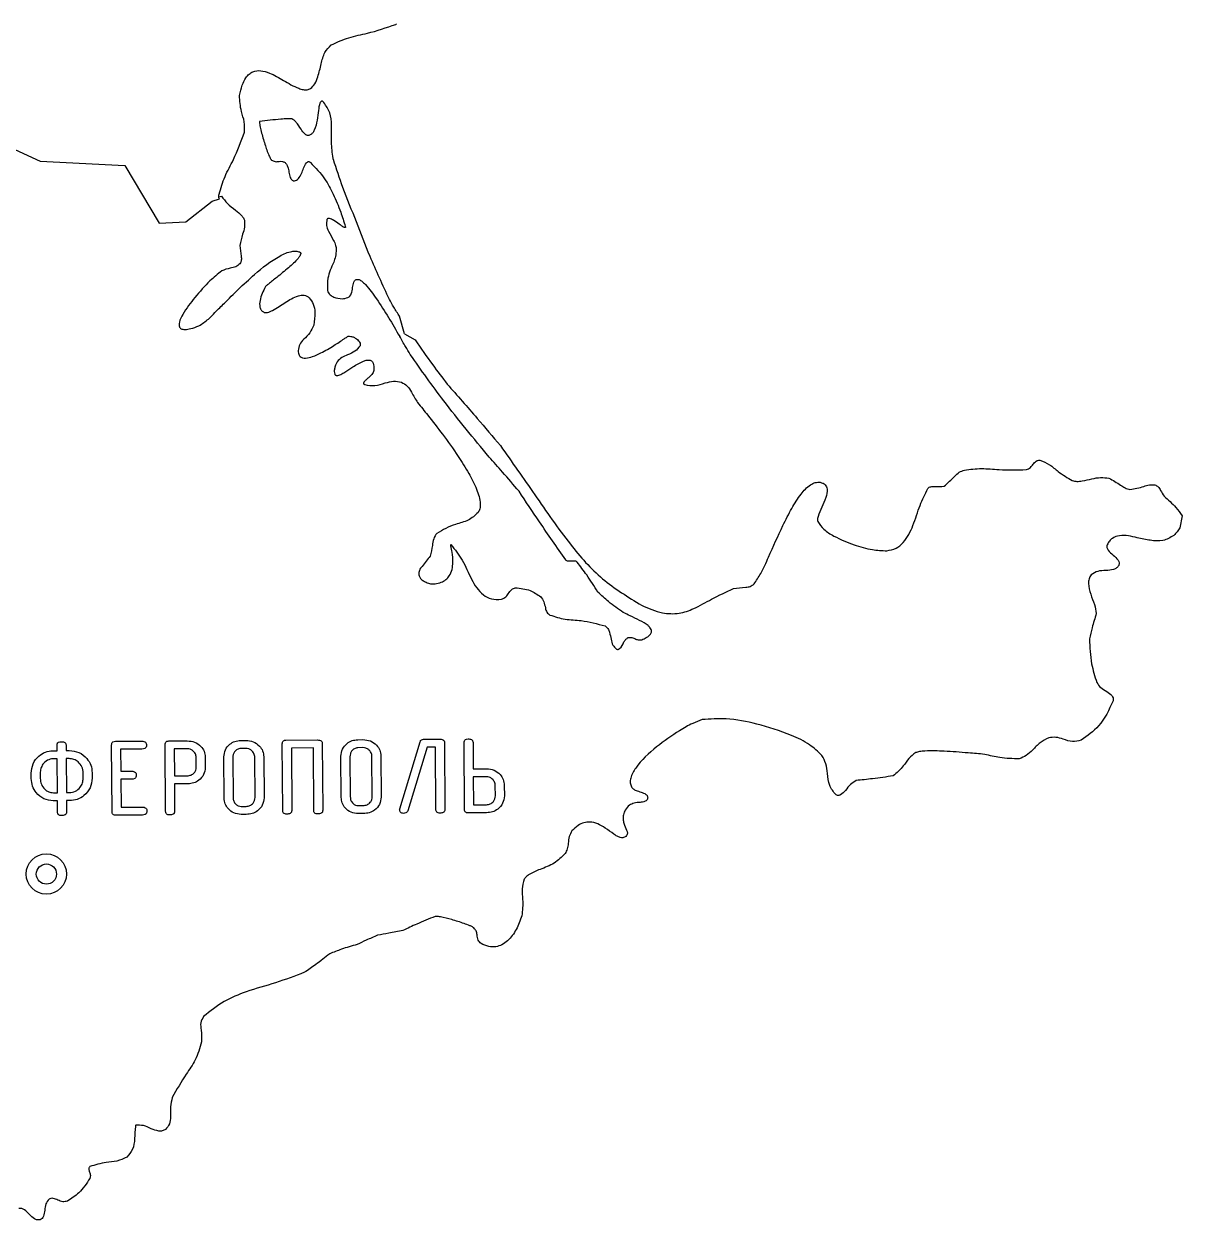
# Model space of a CAD drawing. Header units: millimetres. Extents: x 13 to 580, y 5 to 382.
# Drawn here: x 398.9 to 485, y 6.9 to 95.8 of the extents above; entities that cross this region are included whole.
import ezdxf

# ---------------------------------------------------------------- set-up
doc = ezdxf.new("R2010")
doc.units = ezdxf.units.MM

msp = doc.modelspace()

# ---------------------------------------------------------------- linework, layer by layer
at = {"color": 7, "linetype": 'Continuous', "lineweight": 25}
for p, q in [((426.534, 95.774), (426.598, 95.805)), ((421.732, 94.246), (421.764, 94.246)), ((394.871, 88), (400.095, 85.602)), ((400.095, 85.602), (406.391, 85.28)), ((406.391, 85.28), (408.956, 81)), ((412.88, 82.625), (413.433, 82.787)), ((413.384, 82.938), (413.588, 82.993)), ((410.937, 81.099), (412.88, 82.625)), ((408.956, 81), (410.937, 81.099)), ((427.187, 72.768), (426.821, 74.063)), ((427.187, 72.768), (427.969, 72.317)), ((485.003, 59.236), (484.846, 58.328)), ((401.353, 41.756), (401.35, 42.184)), ((402.019, 42.188), (402.021, 41.761)), ((405.441, 37.219), (405.408, 42.187)), ((405.703, 42.455), (407.657, 42.468)), ((407.661, 41.873), (406.079, 41.863)), ((406.079, 41.863), (406.09, 40.228)), ((409.425, 37.246), (409.392, 42.214)), ((409.66, 42.481), (411.033, 42.491)), ((411.027, 41.896), (410.063, 41.89)), ((410.063, 41.89), (410.076, 39.883)), ((414.996, 42.518), (415.388, 42.52)), ((415.382, 41.926), (415.011, 41.923)), ((418.136, 37.305), (418.102, 42.273)), ((418.371, 42.54), (420.728, 42.556)), ((420.408, 41.96), (418.773, 41.948)), ((418.773, 41.948), (418.805, 37.306)), ((420.44, 37.317), (420.408, 41.96)), ((421.075, 42.293), (421.109, 37.325)), ((423.706, 42.576), (424.099, 42.579)), ((424.092, 41.984), (423.722, 41.982)), ((426.839, 37.445), (428.347, 42.421)), ((428.875, 42.017), (427.423, 37.288)), ((428.603, 42.609), (429.784, 42.617)), ((429.491, 42.021), (428.875, 42.017)), ((429.522, 37.378), (429.491, 42.021)), ((430.157, 42.354), (430.191, 37.386)), ((431.648, 37.396), (431.614, 42.364)), ((432.283, 42.374), (432.296, 40.405)), ((401.041, 41.754), (401.353, 41.756)), ((401.357, 41.162), (401.06, 41.16)), ((401.374, 38.635), (401.357, 41.162)), ((402.021, 41.761), (402.255, 41.762)), ((402.245, 41.168), (402.025, 41.166)), ((402.025, 41.166), (402.043, 38.639)), ((411.707, 40.534), (411.702, 41.257)), ((412.371, 41.284), (412.376, 40.516)), ((413.774, 38.23), (413.753, 41.289)), ((414.422, 41.25), (414.443, 38.277)), ((416.078, 38.288), (416.058, 41.261)), ((416.726, 41.309), (416.747, 38.25)), ((422.485, 38.289), (422.464, 41.347)), ((423.133, 41.309), (423.153, 38.336)), ((424.788, 38.347), (424.768, 41.32)), ((425.437, 41.368), (425.457, 38.309)), ((399.434, 39.687), (399.431, 40.084)), ((400.1, 40.081), (400.103, 39.698)), ((403.299, 39.72), (403.296, 40.103)), ((403.965, 40.114), (403.968, 39.717)), ((406.09, 40.228), (406.903, 40.233)), ((432.296, 40.405), (433.297, 40.411)), ((406.907, 39.638), (406.094, 39.633)), ((406.094, 39.633), (406.108, 37.552)), ((410.076, 39.883), (411.04, 39.889)), ((411.081, 39.295), (410.08, 39.288)), ((410.08, 39.288), (410.094, 37.25)), ((433.264, 39.817), (432.3, 39.81)), ((432.3, 39.81), (432.314, 37.729)), ((433.945, 38.41), (433.94, 39.155)), ((434.609, 39.178), (434.614, 38.396)), ((401.078, 38.633), (401.374, 38.635)), ((402.043, 38.639), (402.262, 38.641)), ((401.378, 38.04), (401.066, 38.038)), ((401.383, 37.186), (401.378, 38.04)), ((402.28, 38.046), (402.047, 38.045)), ((402.047, 38.045), (402.052, 37.19)), ((406.108, 37.552), (407.69, 37.563)), ((415.041, 37.612), (415.411, 37.615)), ((423.751, 37.671), (424.122, 37.674)), ((432.314, 37.729), (433.278, 37.736)), ((407.694, 36.968), (405.741, 36.955)), ((415.425, 37.02), (415.033, 37.018)), ((424.136, 37.079), (423.744, 37.077)), ((433.293, 37.141), (431.92, 37.132))]:
    msp.add_line(p, q, dxfattribs=at)
for radius in [1.5, 0.75]:
    msp.add_circle((400.558, 32.585), radius, dxfattribs=at)
for points, knots in [([(421.764, 94.246), (422.185, 94.444), (423.035, 94.843), (424.695, 95.128), (425.837, 95.529), (426.534, 95.774)], [0, 0, 0, 0, 0.276678, 0.559122, 1, 1, 1, 1]), ([(420.209, 91), (420.324, 91.111), (420.576, 91.353), (420.794, 92.015), (420.986, 92.79), (421.188, 93.665), (421.561, 94.063), (421.732, 94.246)], [0, 0, 0, 0, 0.129517, 0.283198, 0.558427, 0.797381, 1, 1, 1, 1]), ([(414.921, 90.478), (414.978, 90.739), (415.079, 91.197), (415.33, 91.743), (415.611, 92.081), (415.979, 92.319), (416.531, 92.368), (417.314, 92.113), (418.22, 91.601), (419.024, 91.105), (419.633, 90.913), (419.948, 90.881), (420.125, 90.962), (420.209, 91)], [0, 0, 0, 0, 0.118755, 0.208434, 0.264151, 0.312296, 0.400025, 0.498943, 0.674888, 0.863673, 0.91489, 0.959189, 1, 1, 1, 1]), ([(415.28, 87.751), (415.293, 88.01), (415.322, 88.538), (414.983, 89.412), (414.944, 90.078), (414.921, 90.478)], [0, 0, 0, 0, 0.278653, 0.567455, 1, 1, 1, 1]), ([(421.198, 89.958), (421.181, 89.976), (421.151, 90.007), (421.103, 90.041), (421.058, 90.059), (421.015, 90.058), (420.975, 90.037), (420.932, 89.986), (420.837, 89.771), (420.783, 89.311), (420.693, 88.636), (420.569, 88.059), (420.366, 87.684), (420.236, 87.591), (420.176, 87.548)], [0, 0, 0, 0, 0.024889, 0.044465, 0.059901, 0.072977, 0.087596, 0.104708, 0.139279, 0.325844, 0.573405, 0.838771, 0.924582, 1, 1, 1, 1]), ([(421.874, 85.808), (421.825, 86.212), (421.724, 87.031), (421.789, 88.154), (421.701, 89.198), (421.363, 89.708), (421.198, 89.958)], [0, 0, 0, 0, 0.284614, 0.576998, 0.79297, 1, 1, 1, 1]), ([(416.407, 88.561), (416.405, 88.543), (416.4, 88.498), (416.412, 88.393), (416.45, 88.16), (416.574, 87.634), (416.789, 86.886), (417.018, 86.202), (417.192, 85.83), (417.26, 85.72), (417.29, 85.691), (417.302, 85.68)], [0, 0, 0, 0, 0.0176827, 0.0447007, 0.1040963, 0.2506659, 0.5772056, 0.8731061, 0.9597991, 0.9831832, 1, 1, 1, 1]), ([(418.804, 88.74), (418.799, 88.742), (418.784, 88.747), (418.746, 88.751), (418.655, 88.755), (418.398, 88.747), (417.635, 88.691), (416.934, 88.617), (416.407, 88.561)], [0, 0, 0, 0, 0.007764, 0.019602, 0.046735, 0.121532, 0.339719, 1, 1, 1, 1]), ([(420.176, 87.548), (420.143, 87.535), (420.081, 87.51), (419.981, 87.51), (419.888, 87.54), (419.695, 87.665), (419.463, 88.012), (419.23, 88.387), (418.991, 88.648), (418.865, 88.711), (418.804, 88.74)], [0, 0, 0, 0, 0.054458, 0.103253, 0.151681, 0.203433, 0.458345, 0.782031, 0.896652, 1, 1, 1, 1]), ([(413.4, 83.144), (413.529, 83.589), (413.791, 84.485), (414.628, 85.931), (415.033, 87.062), (415.28, 87.751)], [0, 0, 0, 0, 0.277938, 0.560225, 1, 1, 1, 1]), ([(417.302, 85.68), (417.388, 85.633), (417.566, 85.536), (417.847, 85.579), (418.105, 85.598), (418.241, 85.526), (418.306, 85.491)], [0, 0, 0, 0, 0.271917, 0.566836, 0.792681, 1, 1, 1, 1]), ([(418.306, 85.491), (418.355, 85.436), (418.459, 85.32), (418.548, 85.036), (418.616, 84.693), (418.678, 84.39), (418.783, 84.23), (418.842, 84.175), (418.915, 84.139), (418.969, 84.136), (418.998, 84.134)], [0, 0, 0, 0, 0.136455, 0.288395, 0.543824, 0.799119, 0.851143, 0.899516, 0.947487, 1, 1, 1, 1]), ([(418.998, 84.134), (419.054, 84.144), (419.171, 84.165), (419.366, 84.359), (419.604, 84.798), (419.722, 85.272), (419.954, 85.534), (420.022, 85.569), (420.084, 85.568), (420.139, 85.545), (420.172, 85.518), (420.189, 85.504)], [0, 0, 0, 0, 0.083167, 0.174156, 0.395355, 0.828603, 0.874942, 0.91315, 0.937777, 0.965628, 1, 1, 1, 1]), ([(420.189, 85.504), (420.567, 85.113), (421.249, 84.408), (421.694, 83.536), (421.892, 83.147)], [0, 0, 0, 0, 0.5542035, 1, 1, 1, 1]), ([(421.907, 85.711), (421.9, 85.719), (421.886, 85.735), (421.875, 85.769), (421.875, 85.793), (421.874, 85.808)], [0, 0, 0, 0, 0.320163, 0.593205, 1, 1, 1, 1]), ([(423.626, 81.083), (423.27, 81.933), (422.633, 83.452), (422.129, 85.02), (421.907, 85.711)], [0, 0, 0, 0, 0.559539, 1, 1, 1, 1]), ([(413.433, 82.787), (413.418, 82.816), (413.387, 82.875), (413.372, 82.999), (413.389, 83.088), (413.4, 83.144)], [0, 0, 0, 0, 0.264076, 0.537343, 1, 1, 1, 1]), ([(413.588, 82.993), (413.721, 82.803), (414.005, 82.399), (414.583, 81.992), (414.995, 81.649), (415.215, 81.391), (415.265, 81.274), (415.288, 81.219)], [0, 0, 0, 0, 0.278369, 0.593773, 0.846084, 0.92837, 1, 1, 1, 1]), ([(421.892, 83.147), (422.085, 82.708), (422.428, 81.926), (422.677, 81.11), (422.785, 80.752)], [0, 0, 0, 0, 0.562515, 1, 1, 1, 1]), ([(415.288, 81.219), (415.3, 81.043), (415.325, 80.683), (415.111, 80.067), (415.007, 79.611), (414.944, 79.334)], [0, 0, 0, 0, 0.271274, 0.556038, 1, 1, 1, 1]), ([(421.419, 81.261), (421.394, 81.114), (421.343, 80.813), (421.583, 80.287), (421.787, 79.931), (421.916, 79.708)], [0, 0, 0, 0, 0.260325, 0.53534, 1, 1, 1, 1]), ([(421.906, 81.199), (421.808, 81.258), (421.692, 81.326), (421.544, 81.35), (421.495, 81.343), (421.46, 81.323), (421.435, 81.296), (421.425, 81.273), (421.419, 81.261)], [0, 0, 0, 0, 0.6040328, 0.7125797, 0.8056864, 0.8647869, 0.9275887, 1, 1, 1, 1]), ([(422.785, 80.752), (422.791, 80.736), (422.797, 80.715), (422.797, 80.689), (422.794, 80.677), (422.787, 80.668), (422.777, 80.662), (422.764, 80.661), (422.725, 80.666), (422.655, 80.7), (422.519, 80.782), (422.269, 80.959), (422.051, 81.103), (421.906, 81.199)], [0, 0, 0, 0, 0.045757, 0.058167, 0.068213, 0.077936, 0.087625, 0.098879, 0.112587, 0.189457, 0.303678, 0.536453, 1, 1, 1, 1]), ([(426.066, 75.323), (425.57, 76.381), (424.683, 78.27), (423.949, 80.223), (423.626, 81.083)], [0, 0, 0, 0, 0.5598922, 1, 1, 1, 1]), ([(414.944, 79.334), (414.979, 79.069), (415.026, 78.706), (415.079, 78.235), (414.995, 78.058), (414.954, 77.972)], [0, 0, 0, 0, 0.582835, 0.798237, 1, 1, 1, 1]), ([(421.916, 79.708), (421.974, 79.583), (422.075, 79.366), (422.105, 79.129), (422.117, 79.028)], [0, 0, 0, 0, 0.573564, 1, 1, 1, 1]), ([(413.093, 74.357), (413.327, 74.585), (413.905, 75.149), (414.866, 76.112), (416.195, 77.332), (417.486, 78.37), (418.591, 78.876), (419.116, 78.929), (419.302, 78.874), (419.391, 78.847)], [0, 0, 0, 0, 0.123036, 0.305171, 0.513366, 0.804592, 0.927096, 0.965474, 1, 1, 1, 1]), ([(419.391, 78.847), (419.402, 78.842), (419.424, 78.831), (419.45, 78.807), (419.47, 78.773), (419.477, 78.726), (419.459, 78.638), (419.39, 78.513), (419.114, 78.157), (418.53, 77.636), (417.776, 77.024), (417.218, 76.581), (416.932, 76.358), (416.864, 76.287), (416.845, 76.266)], [0, 0, 0, 0, 0.010186, 0.01912, 0.027523, 0.040701, 0.056257, 0.097363, 0.152449, 0.413353, 0.713041, 0.922355, 0.977921, 1, 1, 1, 1]), ([(422.117, 79.028), (422.099, 78.854), (422.066, 78.534), (421.97, 78.226), (421.927, 78.085)], [0, 0, 0, 0, 0.540948, 1, 1, 1, 1]), ([(413.592, 77.445), (413.296, 77.199), (412.577, 76.6), (411.612, 75.504), (410.832, 74.488), (410.469, 73.769), (410.414, 73.45), (410.431, 73.302), (410.494, 73.195), (410.587, 73.128), (410.713, 73.09), (410.955, 73.076), (411.363, 73.152), (411.7, 73.273), (411.9, 73.345)], [0, 0, 0, 0, 0.167035, 0.40628, 0.63259, 0.7243, 0.750863, 0.772656, 0.787523, 0.80306, 0.821409, 0.844259, 0.907745, 1, 1, 1, 1]), ([(414.954, 77.972), (414.854, 77.885), (414.645, 77.704), (414.141, 77.645), (413.801, 77.521), (413.592, 77.445)], [0, 0, 0, 0, 0.263267, 0.547637, 1, 1, 1, 1]), ([(421.927, 78.085), (421.747, 77.698), (421.435, 77.024), (421.449, 76.286), (421.455, 75.973)], [0, 0, 0, 0, 0.575182, 1, 1, 1, 1]), ([(422.982, 75.452), (423.036, 75.485), (423.149, 75.554), (423.269, 75.823), (423.326, 76.18), (423.372, 76.511), (423.464, 76.69), (423.517, 76.754), (423.588, 76.799), (423.642, 76.807), (423.67, 76.811)], [0, 0, 0, 0, 0.115769, 0.240153, 0.52634, 0.794196, 0.848988, 0.899112, 0.947648, 1, 1, 1, 1]), ([(423.67, 76.811), (423.701, 76.81), (423.77, 76.809), (423.874, 76.762), (424.058, 76.645), (424.511, 76.202), (425.175, 75.28), (426, 73.979), (426.556, 73.036), (426.831, 72.569)], [0, 0, 0, 0, 0.017264, 0.03794, 0.062868, 0.139065, 0.388641, 0.697065, 1, 1, 1, 1]), ([(416.845, 76.266), (416.679, 75.934), (416.437, 75.45), (416.394, 74.824), (416.514, 74.518), (416.635, 74.428), (416.696, 74.382)], [0, 0, 0, 0, 0.538388, 0.783378, 0.890869, 1, 1, 1, 1]), ([(416.696, 74.382), (416.74, 74.364), (416.836, 74.326), (417.082, 74.359), (417.595, 74.594), (418.311, 75.088), (419.069, 75.556), (419.655, 75.655), (419.935, 75.578), (420.041, 75.49), (420.096, 75.445)], [0, 0, 0, 0, 0.037831, 0.080962, 0.191653, 0.484557, 0.775005, 0.891025, 0.944261, 1, 1, 1, 1]), ([(421.455, 75.973), (421.478, 75.913), (421.523, 75.793), (421.683, 75.609), (421.843, 75.536), (421.944, 75.49)], [0, 0, 0, 0, 0.268686, 0.535636, 1, 1, 1, 1]), ([(420.096, 75.445), (420.211, 75.289), (420.448, 74.969), (420.564, 74.24), (420.483, 73.722), (420.434, 73.402)], [0, 0, 0, 0, 0.267308, 0.549411, 1, 1, 1, 1]), ([(421.944, 75.49), (422.142, 75.428), (422.488, 75.321), (422.835, 75.413), (422.982, 75.452)], [0, 0, 0, 0, 0.574596, 1, 1, 1, 1]), ([(426.821, 74.063), (426.672, 74.287), (426.401, 74.696), (426.17, 75.129), (426.066, 75.323)], [0, 0, 0, 0, 0.549541, 1, 1, 1, 1]), ([(411.9, 73.345), (412.143, 73.507), (412.579, 73.799), (412.935, 74.185), (413.093, 74.357)], [0, 0, 0, 0, 0.554785, 1, 1, 1, 1]), ([(420.434, 73.402), (420.349, 73.207), (420.174, 72.807), (419.733, 72.403), (419.366, 71.988), (419.307, 71.669), (419.279, 71.513)], [0, 0, 0, 0, 0.280948, 0.574321, 0.793197, 1, 1, 1, 1]), ([(419.279, 71.513), (419.282, 71.45), (419.287, 71.334), (419.339, 71.18), (419.438, 71.047), (419.611, 70.959), (419.936, 70.94), (420.404, 71.069), (421.111, 71.388), (421.887, 71.85), (422.525, 72.265), (422.871, 72.505), (422.973, 72.56), (423.002, 72.575)], [0, 0, 0, 0, 0.04225, 0.076874, 0.106949, 0.150793, 0.201023, 0.321312, 0.469591, 0.719114, 0.922871, 0.977902, 1, 1, 1, 1]), ([(423.002, 72.575), (423.069, 72.578), (423.212, 72.583), (423.425, 72.505), (423.656, 72.373), (423.83, 72.203), (423.91, 72.007), (423.891, 71.914), (423.883, 71.868)], [0, 0, 0, 0, 0.155672, 0.334684, 0.522075, 0.780927, 0.892942, 1, 1, 1, 1]), ([(427.619, 71.212), (427.498, 71.41), (427.227, 71.857), (426.973, 72.315), (426.831, 72.569)], [0, 0, 0, 0, 0.443015, 1, 1, 1, 1]), ([(427.969, 72.317), (428.402, 71.69), (429.173, 70.574), (429.998, 69.496), (430.36, 69.024)], [0, 0, 0, 0, 0.561286, 1, 1, 1, 1]), ([(423.883, 71.868), (423.765, 71.721), (423.518, 71.413), (422.99, 71.22), (422.511, 71.016), (422.284, 70.795), (422.174, 70.688)], [0, 0, 0, 0, 0.263406, 0.552746, 0.782692, 1, 1, 1, 1]), ([(433.479, 63.594), (432.332, 64.976), (430.285, 67.444), (428.433, 70.061), (427.619, 71.212)], [0, 0, 0, 0, 0.560083, 1, 1, 1, 1]), ([(422.174, 70.688), (422.137, 70.62), (422.058, 70.473), (421.991, 70.226), (421.957, 69.982), (421.974, 69.801), (422.027, 69.707), (422.068, 69.67), (422.122, 69.648), (422.16, 69.65), (422.181, 69.65)], [0, 0, 0, 0, 0.193219, 0.41863, 0.63643, 0.812046, 0.859511, 0.903634, 0.948625, 1, 1, 1, 1]), ([(422.181, 69.65), (422.221, 69.658), (422.316, 69.677), (422.502, 69.77), (422.851, 69.975), (423.392, 70.335), (423.938, 70.668), (424.387, 70.811), (424.597, 70.816), (424.732, 70.755), (424.811, 70.676), (424.882, 70.538), (424.92, 70.315), (424.909, 70.132), (424.902, 70.026)], [0, 0, 0, 0, 0.0339762, 0.0794901, 0.1707262, 0.3693675, 0.6177565, 0.6953428, 0.7577883, 0.7860604, 0.8152231, 0.8485478, 0.9125566, 1, 1, 1, 1]), ([(424.902, 70.026), (424.889, 69.974), (424.861, 69.862), (424.718, 69.686), (424.526, 69.507), (424.321, 69.33), (424.19, 69.205), (424.147, 69.121), (424.138, 69.087), (424.141, 69.055), (424.158, 69.026), (424.188, 69), (424.213, 68.989), (424.228, 68.982)], [0, 0, 0, 0, 0.114573, 0.248809, 0.485419, 0.687985, 0.842153, 0.870378, 0.89464, 0.916588, 0.939224, 0.966073, 1, 1, 1, 1]), ([(424.228, 68.982), (424.478, 68.941), (424.998, 68.855), (425.697, 69.097), (426.357, 69.274), (426.759, 69.199), (426.953, 69.163)], [0, 0, 0, 0, 0.270793, 0.562611, 0.788215, 1, 1, 1, 1]), ([(426.953, 69.163), (427.109, 69.08), (427.431, 68.907), (427.761, 68.314), (428.009, 67.901), (428.163, 67.645)], [0, 0, 0, 0, 0.262526, 0.544072, 1, 1, 1, 1]), ([(430.36, 69.024), (431.109, 68.174), (432.443, 66.661), (433.745, 65.12), (434.317, 64.444)], [0, 0, 0, 0, 0.561265, 1, 1, 1, 1]), ([(428.163, 67.645), (428.413, 67.333), (429.033, 66.557), (430.061, 65.241), (431.093, 63.807), (431.955, 62.442), (432.554, 61.272), (432.843, 60.366), (432.816, 59.754), (432.713, 59.56), (432.664, 59.468)], [0, 0, 0, 0, 0.124831, 0.310138, 0.521265, 0.676191, 0.813205, 0.931913, 0.967935, 1, 1, 1, 1]), ([(434.317, 64.444), (435.172, 63.23), (436.9, 60.778), (439.235, 57.332), (441.806, 54.409), (443.812, 53.185), (444.813, 52.574)], [0, 0, 0, 0, 0.278329, 0.561978, 0.781345, 1, 1, 1, 1]), ([(435.703, 61.046), (435.298, 61.527), (434.571, 62.389), (433.814, 63.225), (433.479, 63.594)], [0, 0, 0, 0, 0.558107, 1, 1, 1, 1]), ([(473.429, 62.663), (473.483, 62.677), (473.594, 62.706), (473.759, 62.854), (473.932, 63.062), (474.102, 63.26), (474.287, 63.365), (474.382, 63.356), (474.429, 63.352)], [0, 0, 0, 0, 0.129302, 0.2709817, 0.515297, 0.7774432, 0.8896573, 1, 1, 1, 1]), ([(474.429, 63.352), (474.679, 63.256), (475.184, 63.062), (475.888, 62.4), (476.482, 62.053), (476.841, 61.842)], [0, 0, 0, 0, 0.278436, 0.562937, 1, 1, 1, 1]), ([(467.304, 61.421), (467.575, 61.667), (467.952, 62.01), (468.413, 62.487), (468.685, 62.584), (468.82, 62.632)], [0, 0, 0, 0, 0.56323, 0.784652, 1, 1, 1, 1]), ([(468.82, 62.632), (469.244, 62.683), (470.1, 62.785), (471.637, 62.614), (472.75, 62.644), (473.429, 62.663)], [0, 0, 0, 0, 0.2768332, 0.5585256, 1, 1, 1, 1]), ([(453.174, 54.155), (453.346, 54.41), (453.773, 55.041), (454.416, 56.53), (455.147, 58.162), (455.939, 59.735), (456.591, 60.786), (457.188, 61.45), (457.716, 61.73), (457.968, 61.72), (458.088, 61.715)], [0, 0, 0, 0, 0.09912, 0.2454493, 0.5216305, 0.6769581, 0.8133422, 0.9198865, 0.9618767, 1, 1, 1, 1]), ([(458.088, 61.715), (458.164, 61.696), (458.301, 61.66), (458.467, 61.542), (458.569, 61.388), (458.646, 61.06), (458.512, 60.528), (458.233, 59.871), (457.988, 59.363), (457.901, 59.029), (457.883, 58.901), (457.903, 58.828), (457.912, 58.795)], [0, 0, 0, 0, 0.0700101, 0.1274267, 0.1797421, 0.2335157, 0.427155, 0.656243, 0.8859134, 0.93164, 0.969441, 1, 1, 1, 1]), ([(466.103, 61.251), (466.135, 61.286), (466.197, 61.355), (466.389, 61.415), (466.76, 61.379), (467.084, 61.404), (467.304, 61.421)], [0, 0, 0, 0, 0.110325, 0.219483, 0.469124, 1, 1, 1, 1]), ([(476.841, 61.842), (476.955, 61.816), (477.202, 61.76), (477.695, 61.836), (478.272, 61.967), (478.934, 62.111), (479.36, 62.052), (479.567, 62.024)], [0, 0, 0, 0, 0.125997, 0.272873, 0.535224, 0.77535, 1, 1, 1, 1]), ([(479.567, 62.024), (479.861, 61.861), (480.268, 61.634), (480.753, 61.277), (481.005, 61.219), (481.13, 61.19)], [0, 0, 0, 0, 0.567996, 0.787101, 1, 1, 1, 1]), ([(481.13, 61.19), (481.477, 61.246), (481.964, 61.325), (482.56, 61.554), (482.839, 61.536), (482.976, 61.527)], [0, 0, 0, 0, 0.560048, 0.78402, 1, 1, 1, 1]), ([(482.976, 61.527), (483.066, 61.487), (483.256, 61.402), (483.43, 61.058), (483.574, 60.829), (483.663, 60.688)], [0, 0, 0, 0, 0.258939, 0.546178, 1, 1, 1, 1]), ([(439.176, 55.943), (438.52, 56.887), (437.346, 58.577), (436.206, 60.29), (435.703, 61.046)], [0, 0, 0, 0, 0.558982, 1, 1, 1, 1]), ([(463.054, 56.624), (463.289, 56.67), (463.748, 56.759), (464.493, 57.4), (465.055, 58.534), (465.452, 59.957), (465.897, 60.84), (466.103, 61.251)], [0, 0, 0, 0, 0.1216719, 0.2375693, 0.4911076, 0.7628673, 1, 1, 1, 1]), ([(483.663, 60.688), (483.97, 60.42), (484.471, 59.984), (484.855, 59.444), (485.003, 59.236)], [0, 0, 0, 0, 0.614414, 1, 1, 1, 1]), ([(432.664, 59.468), (432.43, 59.257), (431.943, 58.82), (430.781, 58.584), (430.04, 58.172), (429.591, 57.922)], [0, 0, 0, 0, 0.268077, 0.556065, 1, 1, 1, 1]), ([(457.912, 58.795), (458.055, 58.598), (458.377, 58.154), (459.324, 57.579), (460.531, 57.069), (461.861, 56.678), (462.693, 56.64), (463.054, 56.624)], [0, 0, 0, 0, 0.126123, 0.283632, 0.566957, 0.812046, 1, 1, 1, 1]), ([(429.591, 57.922), (429.499, 57.791), (429.309, 57.518), (429.269, 56.909), (429.155, 56.487), (429.086, 56.23)], [0, 0, 0, 0, 0.2631993, 0.5501349, 1, 1, 1, 1]), ([(484.846, 58.328), (484.777, 58.226), (484.643, 58.028), (484.476, 57.856), (484.396, 57.773)], [0, 0, 0, 0, 0.515241, 1, 1, 1, 1]), ([(429.455, 54.156), (429.612, 54.188), (429.902, 54.247), (430.267, 54.463), (430.561, 54.788), (430.744, 55.24), (430.808, 55.841), (430.754, 56.433), (430.66, 56.858), (430.625, 57.048), (430.624, 57.076), (430.626, 57.084), (430.627, 57.087), (430.629, 57.088), (430.631, 57.088), (430.634, 57.087), (430.636, 57.086), (430.636, 57.086)], [0, 0, 0, 0, 0.131465, 0.242035, 0.342088, 0.487351, 0.633464, 0.836572, 0.973176, 0.99096, 0.99528, 0.996399, 0.997234, 0.997804, 0.998372, 0.999076, 1, 1, 1, 1]), ([(430.636, 57.086), (430.935, 56.711), (431.565, 55.918), (432.107, 54.531), (432.79, 53.459), (433.659, 52.98), (434.14, 53.007), (434.394, 53.021)], [0, 0, 0, 0, 0.2430944, 0.5134277, 0.7590392, 0.8724716, 1, 1, 1, 1]), ([(479.437, 57.058), (479.425, 57.026), (479.401, 56.964), (479.41, 56.824), (479.551, 56.574), (479.875, 56.3), (480.198, 56.025), (480.332, 55.772), (480.334, 55.632), (480.307, 55.571), (480.293, 55.539)], [0, 0, 0, 0, 0.054189, 0.105644, 0.21836, 0.501405, 0.782356, 0.893519, 0.944925, 1, 1, 1, 1]), ([(484.396, 57.773), (484.132, 57.614), (483.593, 57.29), (482.613, 57.391), (481.568, 57.613), (480.602, 57.852), (479.877, 57.625), (479.585, 57.345), (479.489, 57.158), (479.437, 57.058)], [0, 0, 0, 0, 0.168429, 0.343617, 0.52859, 0.778075, 0.882533, 0.937251, 1, 1, 1, 1]), ([(429.086, 56.23), (428.893, 55.975), (428.628, 55.627), (428.255, 55.186), (428.251, 54.947), (428.25, 54.831)], [0, 0, 0, 0, 0.582818, 0.797, 1, 1, 1, 1]), ([(440.023, 55.785), (439.991, 55.807), (439.925, 55.853), (439.771, 55.866), (439.581, 55.85), (439.395, 55.836), (439.248, 55.87), (439.199, 55.919), (439.176, 55.943)], [0, 0, 0, 0, 0.126812, 0.264998, 0.507072, 0.773323, 0.888735, 1, 1, 1, 1]), ([(441.562, 53.558), (441.292, 53.984), (440.809, 54.748), (440.263, 55.468), (440.023, 55.785)], [0, 0, 0, 0, 0.5587688, 1, 1, 1, 1]), ([(480.293, 55.539), (480.245, 55.468), (480.149, 55.326), (479.802, 55.182), (479.327, 55.145), (478.733, 55.155), (478.405, 54.943), (478.251, 54.843)], [0, 0, 0, 0, 0.113018, 0.22631, 0.486068, 0.75821, 1, 1, 1, 1]), ([(428.25, 54.831), (428.276, 54.754), (428.331, 54.59), (428.541, 54.41), (428.807, 54.264), (429.119, 54.163), (429.346, 54.158), (429.455, 54.156)], [0, 0, 0, 0, 0.163133, 0.343929, 0.541845, 0.780213, 1, 1, 1, 1]), ([(478.251, 54.843), (478.186, 54.744), (478.054, 54.544), (478.02, 54.028), (478.191, 53.383), (478.505, 52.678), (478.589, 52.182), (478.626, 51.959)], [0, 0, 0, 0, 0.1166858, 0.2348589, 0.5001372, 0.7758482, 1, 1, 1, 1]), ([(434.394, 53.021), (434.508, 53.07), (434.752, 53.173), (434.94, 53.495), (435.142, 53.776), (435.335, 53.841), (435.426, 53.872)], [0, 0, 0, 0, 0.264975, 0.565335, 0.793784, 1, 1, 1, 1]), ([(435.426, 53.872), (435.808, 53.836), (436.497, 53.772), (437.062, 53.379), (437.314, 53.205)], [0, 0, 0, 0, 0.554989, 1, 1, 1, 1]), ([(443.453, 52.045), (443.079, 52.301), (442.411, 52.758), (441.822, 53.313), (441.562, 53.558)], [0, 0, 0, 0, 0.559176, 1, 1, 1, 1]), ([(444.813, 52.574), (445.32, 52.351), (446.207, 51.961), (447.586, 51.907), (448.822, 52.34), (450.097, 53.103), (451.1, 53.566), (451.649, 53.82)], [0, 0, 0, 0, 0.224711, 0.3932804, 0.5489083, 0.7528516, 1, 1, 1, 1]), ([(451.649, 53.82), (451.95, 53.857), (452.363, 53.907), (452.906, 53.945), (453.086, 54.086), (453.174, 54.155)], [0, 0, 0, 0, 0.577624, 0.793834, 1, 1, 1, 1]), ([(437.314, 53.205), (437.399, 53.086), (437.577, 52.836), (437.642, 52.422), (437.743, 52.044), (437.921, 51.909), (438.005, 51.845)], [0, 0, 0, 0, 0.2769836, 0.5815113, 0.8031202, 1, 1, 1, 1]), ([(438.005, 51.845), (438.376, 51.725), (439.129, 51.481), (440.537, 51.469), (441.51, 51.196), (442.098, 51.031)], [0, 0, 0, 0, 0.278838, 0.564089, 1, 1, 1, 1]), ([(444.83, 50.01), (444.941, 50.058), (445.135, 50.142), (445.351, 50.284), (445.474, 50.411), (445.536, 50.515), (445.564, 50.637), (445.534, 50.781), (445.436, 50.927), (445.169, 51.184), (444.661, 51.469), (444.022, 51.746), (443.622, 51.957), (443.453, 52.045)], [0, 0, 0, 0, 0.100263, 0.175296, 0.214054, 0.246269, 0.274706, 0.316474, 0.36367, 0.418932, 0.623962, 0.841646, 1, 1, 1, 1]), ([(478.626, 51.959), (478.518, 51.609), (478.327, 50.986), (478.183, 50.351), (478.121, 50.074)], [0, 0, 0, 0, 0.562943, 1, 1, 1, 1]), ([(442.098, 51.031), (442.173, 50.972), (442.331, 50.85), (442.462, 50.487), (442.547, 50.075), (442.638, 49.603), (442.852, 49.407), (442.953, 49.316)], [0, 0, 0, 0, 0.143492, 0.298426, 0.567692, 0.798257, 1, 1, 1, 1]), ([(442.953, 49.316), (442.974, 49.306), (443.013, 49.288), (443.077, 49.288), (443.136, 49.31), (443.327, 49.457), (443.439, 49.751), (443.631, 50.051), (443.762, 50.13), (443.823, 50.167)], [0, 0, 0, 0, 0.052668, 0.098563, 0.144049, 0.193591, 0.650474, 0.837757, 1, 1, 1, 1]), ([(443.823, 50.167), (443.918, 50.177), (444.116, 50.198), (444.364, 50.069), (444.605, 49.971), (444.757, 49.997), (444.83, 50.01)], [0, 0, 0, 0, 0.268326, 0.562982, 0.789097, 1, 1, 1, 1]), ([(478.121, 50.074), (478.142, 49.449), (478.179, 48.343), (478.515, 47.29), (478.661, 46.831)], [0, 0, 0, 0, 0.5641365, 1, 1, 1, 1]), ([(478.661, 46.831), (478.752, 46.697), (478.944, 46.414), (479.391, 46.172), (479.729, 45.944), (479.897, 45.684), (479.88, 45.547), (479.872, 45.478)], [0, 0, 0, 0, 0.2515273, 0.5342443, 0.7886017, 0.8934043, 1, 1, 1, 1]), ([(479.872, 45.478), (479.57, 44.805), (479.032, 43.607), (477.959, 42.865), (477.49, 42.541)], [0, 0, 0, 0, 0.562366, 1, 1, 1, 1]), ([(449.317, 44.07), (449.08, 43.982), (448.495, 43.764), (447.354, 43.086), (445.875, 42.054), (444.588, 40.886), (444.022, 39.889), (443.949, 39.382), (444.024, 39.172), (444.061, 39.07)], [0, 0, 0, 0, 0.098695, 0.243948, 0.516826, 0.80546, 0.913784, 0.958269, 1, 1, 1, 1]), ([(458.225, 41.404), (457.93, 41.683), (457.264, 42.311), (455.6, 43.086), (453.526, 43.745), (451.28, 44.209), (449.911, 44.112), (449.317, 44.07)], [0, 0, 0, 0, 0.126933, 0.286321, 0.570118, 0.813271, 1, 1, 1, 1]), ([(475.088, 42.72), (474.866, 42.606), (474.411, 42.37), (473.93, 41.839), (473.446, 41.379), (473.075, 41.223), (472.893, 41.147)], [0, 0, 0, 0, 0.272287, 0.56016, 0.78393, 1, 1, 1, 1]), ([(477.49, 42.541), (477.276, 42.487), (476.829, 42.375), (476.212, 42.605), (475.632, 42.783), (475.265, 42.741), (475.088, 42.72)], [0, 0, 0, 0, 0.263198, 0.553058, 0.783252, 1, 1, 1, 1]), ([(401.35, 42.184), (401.351, 42.211), (401.354, 42.266), (401.39, 42.342), (401.486, 42.417), (401.58, 42.423), (401.645, 42.427)], [0, 0, 0, 0, 0.187351, 0.374279, 0.561273, 1, 1, 1, 1]), ([(401.645, 42.427), (401.731, 42.424), (401.838, 42.421), (401.946, 42.357), (402.005, 42.295), (402.013, 42.231), (402.019, 42.188)], [0, 0, 0, 0, 0.499768, 0.625647, 0.751097, 1, 1, 1, 1]), ([(405.408, 42.187), (405.41, 42.23), (405.415, 42.316), (405.521, 42.442), (405.634, 42.45), (405.703, 42.455)], [0, 0, 0, 0, 0.281541, 0.560316, 1, 1, 1, 1]), ([(407.657, 42.468), (407.705, 42.466), (407.802, 42.462), (407.929, 42.4), (407.993, 42.287), (407.998, 42.211), (408, 42.173)], [0, 0, 0, 0, 0.280874, 0.559656, 0.779196, 1, 1, 1, 1]), ([(408, 42.173), (407.997, 42.124), (407.992, 42.026), (407.866, 41.887), (407.739, 41.879), (407.661, 41.873)], [0, 0, 0, 0, 0.281461, 0.560162, 1, 1, 1, 1]), ([(409.392, 42.214), (409.394, 42.254), (409.398, 42.336), (409.466, 42.436), (409.565, 42.476), (409.628, 42.48), (409.66, 42.481)], [0, 0, 0, 0, 0.280738, 0.558504, 0.778751, 1, 1, 1, 1]), ([(411.702, 41.257), (411.688, 41.354), (411.661, 41.547), (411.472, 41.752), (411.255, 41.878), (411.103, 41.89), (411.027, 41.896)], [0, 0, 0, 0, 0.279246, 0.559282, 0.779667, 1, 1, 1, 1]), ([(411.033, 42.491), (411.221, 42.474), (411.597, 42.441), (412.029, 42.122), (412.319, 41.726), (412.354, 41.431), (412.371, 41.284)], [0, 0, 0, 0, 0.28001, 0.559683, 0.779981, 1, 1, 1, 1]), ([(413.753, 41.289), (413.775, 41.471), (413.817, 41.836), (414.161, 42.233), (414.566, 42.478), (414.853, 42.504), (414.996, 42.518)], [0, 0, 0, 0, 0.279422, 0.559202, 0.779537, 1, 1, 1, 1]), ([(415.011, 41.923), (414.92, 41.906), (414.736, 41.872), (414.544, 41.685), (414.435, 41.469), (414.427, 41.323), (414.422, 41.25)], [0, 0, 0, 0, 0.278576, 0.558776, 0.779258, 1, 1, 1, 1]), ([(416.058, 41.261), (416.045, 41.36), (416.02, 41.557), (415.834, 41.772), (415.615, 41.906), (415.46, 41.919), (415.382, 41.926)], [0, 0, 0, 0, 0.279536, 0.559301, 0.779565, 1, 1, 1, 1]), ([(415.388, 42.52), (415.577, 42.504), (415.954, 42.471), (416.386, 42.15), (416.674, 41.751), (416.709, 41.456), (416.726, 41.309)], [0, 0, 0, 0, 0.280058, 0.559753, 0.780026, 1, 1, 1, 1]), ([(418.102, 42.273), (418.104, 42.313), (418.109, 42.395), (418.176, 42.494), (418.275, 42.535), (418.339, 42.539), (418.371, 42.54)], [0, 0, 0, 0, 0.280738, 0.558504, 0.778751, 1, 1, 1, 1]), ([(420.728, 42.556), (420.775, 42.555), (420.867, 42.552), (420.992, 42.504), (421.066, 42.402), (421.072, 42.329), (421.075, 42.293)], [0, 0, 0, 0, 0.28119, 0.560589, 0.779767, 1, 1, 1, 1]), ([(422.464, 41.347), (422.485, 41.53), (422.528, 41.895), (422.872, 42.292), (423.277, 42.537), (423.563, 42.563), (423.706, 42.576)], [0, 0, 0, 0, 0.2794216, 0.5592025, 0.779537, 1, 1, 1, 1]), ([(423.722, 41.982), (423.63, 41.965), (423.446, 41.931), (423.254, 41.744), (423.146, 41.528), (423.137, 41.382), (423.133, 41.309)], [0, 0, 0, 0, 0.278576, 0.558776, 0.779258, 1, 1, 1, 1]), ([(424.768, 41.32), (424.756, 41.419), (424.73, 41.616), (424.545, 41.831), (424.325, 41.965), (424.17, 41.978), (424.092, 41.984)], [0, 0, 0, 0, 0.279536, 0.559301, 0.779565, 1, 1, 1, 1]), ([(424.099, 42.579), (424.288, 42.563), (424.665, 42.53), (425.097, 42.208), (425.385, 41.81), (425.42, 41.515), (425.437, 41.368)], [0, 0, 0, 0, 0.280058, 0.559753, 0.780026, 1, 1, 1, 1]), ([(428.347, 42.421), (428.359, 42.451), (428.382, 42.511), (428.468, 42.594), (428.552, 42.604), (428.603, 42.609)], [0, 0, 0, 0, 0.280984, 0.561693, 1, 1, 1, 1]), ([(429.784, 42.617), (429.873, 42.614), (429.984, 42.609), (430.092, 42.534), (430.145, 42.464), (430.153, 42.398), (430.157, 42.354)], [0, 0, 0, 0, 0.498863, 0.624687, 0.750258, 1, 1, 1, 1]), ([(431.614, 42.364), (431.617, 42.407), (431.622, 42.493), (431.728, 42.619), (431.84, 42.627), (431.909, 42.632)], [0, 0, 0, 0, 0.281541, 0.560316, 1, 1, 1, 1]), ([(431.909, 42.632), (431.998, 42.628), (432.108, 42.624), (432.216, 42.552), (432.271, 42.483), (432.278, 42.418), (432.283, 42.374)], [0, 0, 0, 0, 0.49893, 0.62494, 0.750394, 1, 1, 1, 1]), ([(399.431, 40.084), (399.457, 40.326), (399.508, 40.811), (399.943, 41.353), (400.471, 41.698), (400.851, 41.735), (401.041, 41.754)], [0, 0, 0, 0, 0.279675, 0.559464, 0.779704, 1, 1, 1, 1]), ([(401.06, 41.16), (400.911, 41.135), (400.612, 41.086), (400.299, 40.784), (400.122, 40.436), (400.108, 40.2), (400.1, 40.081)], [0, 0, 0, 0, 0.2787827, 0.558851, 0.7792645, 1, 1, 1, 1]), ([(403.296, 40.103), (403.278, 40.259), (403.24, 40.571), (402.957, 40.918), (402.613, 41.136), (402.368, 41.157), (402.245, 41.168)], [0, 0, 0, 0, 0.279618, 0.559448, 0.779722, 1, 1, 1, 1]), ([(402.255, 41.762), (402.503, 41.738), (403, 41.689), (403.553, 41.239), (403.905, 40.698), (403.945, 40.309), (403.965, 40.114)], [0, 0, 0, 0, 0.27972, 0.559337, 0.779673, 1, 1, 1, 1]), ([(459.248, 38.49), (459.076, 38.71), (458.712, 39.174), (458.65, 40.015), (458.556, 40.786), (458.333, 41.203), (458.225, 41.404)], [0, 0, 0, 0, 0.261185, 0.551823, 0.783648, 1, 1, 1, 1]), ([(465.199, 41.614), (465.018, 41.482), (464.648, 41.211), (464.238, 40.5), (463.792, 40.115), (463.524, 39.884)], [0, 0, 0, 0, 0.274888, 0.56345, 1, 1, 1, 1]), ([(470.328, 41.486), (469.921, 41.522), (468.92, 41.611), (467.439, 41.726), (466.228, 41.753), (465.513, 41.712), (465.29, 41.642), (465.199, 41.614)], [0, 0, 0, 0, 0.237751, 0.585557, 0.864551, 0.944559, 1, 1, 1, 1]), ([(472.893, 41.147), (472.411, 41.161), (471.543, 41.185), (470.702, 41.394), (470.328, 41.486)], [0, 0, 0, 0, 0.555268, 1, 1, 1, 1]), ([(406.903, 40.233), (406.951, 40.231), (407.048, 40.228), (407.175, 40.165), (407.239, 40.052), (407.244, 39.976), (407.246, 39.938)], [0, 0, 0, 0, 0.280874, 0.559656, 0.779196, 1, 1, 1, 1]), ([(411.04, 39.889), (411.136, 39.901), (411.329, 39.925), (411.546, 40.096), (411.686, 40.306), (411.7, 40.458), (411.707, 40.534)], [0, 0, 0, 0, 0.279682, 0.559538, 0.779743, 1, 1, 1, 1]), ([(412.376, 40.516), (412.351, 40.331), (412.3, 39.961), (411.94, 39.563), (411.518, 39.33), (411.227, 39.307), (411.081, 39.295)], [0, 0, 0, 0, 0.279027, 0.558953, 0.779361, 1, 1, 1, 1]), ([(433.297, 40.411), (433.486, 40.394), (433.862, 40.359), (434.284, 40.023), (434.56, 39.62), (434.592, 39.325), (434.609, 39.178)], [0, 0, 0, 0, 0.279863, 0.559448, 0.77981, 1, 1, 1, 1]), ([(401.066, 38.038), (400.824, 38.066), (400.34, 38.123), (399.81, 38.577), (399.486, 39.117), (399.451, 39.497), (399.434, 39.687)], [0, 0, 0, 0, 0.279425, 0.559191, 0.779519, 1, 1, 1, 1]), ([(400.103, 39.698), (400.117, 39.547), (400.145, 39.246), (400.402, 38.9), (400.723, 38.672), (400.959, 38.646), (401.078, 38.633)], [0, 0, 0, 0, 0.280174, 0.559709, 0.780046, 1, 1, 1, 1]), ([(402.262, 38.641), (402.418, 38.661), (402.73, 38.702), (403.067, 39), (403.27, 39.352), (403.289, 39.597), (403.299, 39.72)], [0, 0, 0, 0, 0.2794113, 0.5591812, 0.7795765, 1, 1, 1, 1]), ([(403.968, 39.717), (403.937, 39.47), (403.877, 38.975), (403.417, 38.429), (402.864, 38.096), (402.475, 38.063), (402.28, 38.046)], [0, 0, 0, 0, 0.279376, 0.559245, 0.779468, 1, 1, 1, 1]), ([(407.246, 39.938), (407.244, 39.889), (407.238, 39.791), (407.112, 39.653), (406.985, 39.644), (406.907, 39.638)], [0, 0, 0, 0, 0.281461, 0.560162, 1, 1, 1, 1]), ([(433.94, 39.155), (433.927, 39.253), (433.901, 39.45), (433.714, 39.662), (433.497, 39.798), (433.342, 39.81), (433.264, 39.817)], [0, 0, 0, 0, 0.279473, 0.559252, 0.779548, 1, 1, 1, 1]), ([(460.767, 39.539), (460.623, 39.448), (460.314, 39.252), (460.001, 38.827), (459.733, 38.531), (459.525, 38.436), (459.431, 38.421), (459.334, 38.437), (459.278, 38.472), (459.248, 38.49)], [0, 0, 0, 0, 0.259258, 0.553023, 0.803359, 0.853339, 0.899961, 0.947063, 1, 1, 1, 1]), ([(463.524, 39.884), (463.012, 39.809), (462.096, 39.676), (461.174, 39.581), (460.767, 39.539)], [0, 0, 0, 0, 0.558243, 1, 1, 1, 1]), ([(414.443, 38.277), (414.451, 38.184), (414.468, 37.998), (414.626, 37.783), (414.822, 37.64), (414.968, 37.621), (415.041, 37.612)], [0, 0, 0, 0, 0.280187, 0.559745, 0.780167, 1, 1, 1, 1]), ([(415.411, 37.615), (415.51, 37.627), (415.707, 37.652), (415.924, 37.836), (416.059, 38.055), (416.072, 38.21), (416.078, 38.288)], [0, 0, 0, 0, 0.279558, 0.55924, 0.779562, 1, 1, 1, 1]), ([(423.744, 37.077), (423.561, 37.096), (423.196, 37.135), (422.786, 37.461), (422.526, 37.859), (422.498, 38.145), (422.485, 38.289)], [0, 0, 0, 0, 0.27966, 0.559437, 0.77969, 1, 1, 1, 1]), ([(423.153, 38.336), (423.162, 38.243), (423.179, 38.057), (423.336, 37.842), (423.532, 37.698), (423.678, 37.68), (423.751, 37.671)], [0, 0, 0, 0, 0.280187, 0.559745, 0.780167, 1, 1, 1, 1]), ([(424.122, 37.674), (424.22, 37.686), (424.418, 37.711), (424.635, 37.895), (424.77, 38.114), (424.782, 38.269), (424.788, 38.347)], [0, 0, 0, 0, 0.279558, 0.55924, 0.779562, 1, 1, 1, 1]), ([(425.457, 38.309), (425.431, 38.121), (425.377, 37.746), (425.008, 37.347), (424.579, 37.113), (424.284, 37.091), (424.136, 37.079)], [0, 0, 0, 0, 0.278912, 0.558842, 0.779269, 1, 1, 1, 1]), ([(433.278, 37.736), (433.377, 37.748), (433.575, 37.772), (433.791, 37.958), (433.926, 38.177), (433.939, 38.332), (433.945, 38.41)], [0, 0, 0, 0, 0.279583, 0.559261, 0.77956, 1, 1, 1, 1]), ([(434.614, 38.396), (434.589, 38.207), (434.538, 37.827), (434.171, 37.418), (433.741, 37.176), (433.442, 37.153), (433.293, 37.141)], [0, 0, 0, 0, 0.279103, 0.559028, 0.779362, 1, 1, 1, 1]), ([(444.061, 39.07), (444.104, 39.016), (444.195, 38.901), (444.453, 38.783), (444.772, 38.678), (445.057, 38.582), (445.199, 38.46), (445.245, 38.395), (445.272, 38.318), (445.269, 38.264), (445.267, 38.235)], [0, 0, 0, 0, 0.132051, 0.280613, 0.534752, 0.792646, 0.845818, 0.895602, 0.94533, 1, 1, 1, 1]), ([(407.69, 37.563), (407.738, 37.561), (407.835, 37.557), (407.962, 37.495), (408.026, 37.382), (408.031, 37.306), (408.033, 37.268)], [0, 0, 0, 0, 0.280874, 0.559656, 0.779196, 1, 1, 1, 1]), ([(415.033, 37.018), (414.851, 37.037), (414.486, 37.076), (414.076, 37.402), (413.816, 37.8), (413.788, 38.087), (413.774, 38.23)], [0, 0, 0, 0, 0.27966, 0.559437, 0.77969, 1, 1, 1, 1]), ([(416.747, 38.25), (416.72, 38.062), (416.667, 37.687), (416.297, 37.288), (415.869, 37.054), (415.573, 37.032), (415.425, 37.02)], [0, 0, 0, 0, 0.278912, 0.558842, 0.779269, 1, 1, 1, 1]), ([(426.825, 37.359), (426.827, 37.375), (426.829, 37.404), (426.836, 37.432), (426.839, 37.445)], [0, 0, 0, 0, 0.559827, 1, 1, 1, 1]), ([(429.821, 37.118), (429.779, 37.119), (429.694, 37.122), (429.584, 37.179), (429.528, 37.278), (429.524, 37.345), (429.522, 37.378)], [0, 0, 0, 0, 0.2810478, 0.5598876, 0.779367, 1, 1, 1, 1]), ([(430.191, 37.386), (430.187, 37.342), (430.18, 37.276), (430.128, 37.205), (430.021, 37.129), (429.91, 37.123), (429.821, 37.118)], [0, 0, 0, 0, 0.249742, 0.375313, 0.501137, 1, 1, 1, 1]), ([(431.92, 37.132), (431.879, 37.134), (431.798, 37.137), (431.696, 37.202), (431.654, 37.3), (431.65, 37.364), (431.648, 37.396)], [0, 0, 0, 0, 0.2808303, 0.5589512, 0.7791571, 1, 1, 1, 1]), ([(443.908, 37.707), (443.797, 37.592), (443.599, 37.387), (443.446, 37.013), (443.428, 36.668), (443.512, 36.276), (443.667, 35.949), (443.762, 35.68), (443.759, 35.557), (443.738, 35.517), (443.728, 35.498)], [0, 0, 0, 0, 0.197078, 0.354018, 0.491835, 0.621575, 0.850839, 0.944259, 0.973096, 1, 1, 1, 1]), ([(445.267, 38.235), (445.262, 38.207), (445.251, 38.153), (445.194, 38.06), (445.013, 37.942), (444.681, 37.903), (444.271, 37.894), (444.023, 37.766), (443.908, 37.707)], [0, 0, 0, 0, 0.055803, 0.106524, 0.209168, 0.463276, 0.749415, 1, 1, 1, 1]), ([(401.682, 36.927), (401.64, 36.929), (401.556, 36.932), (401.446, 36.988), (401.39, 37.086), (401.386, 37.152), (401.383, 37.186)], [0, 0, 0, 0, 0.2809465, 0.5596403, 0.7793717, 1, 1, 1, 1]), ([(402.052, 37.19), (402.048, 37.146), (402.042, 37.081), (401.987, 37.012), (401.881, 36.939), (401.77, 36.932), (401.682, 36.927)], [0, 0, 0, 0, 0.249496, 0.375266, 0.5008, 1, 1, 1, 1]), ([(405.741, 36.955), (405.698, 36.956), (405.613, 36.96), (405.502, 37.018), (405.448, 37.118), (405.444, 37.185), (405.441, 37.219)], [0, 0, 0, 0, 0.281031, 0.559677, 0.779386, 1, 1, 1, 1]), ([(408.033, 37.268), (408.03, 37.219), (408.025, 37.121), (407.899, 36.982), (407.772, 36.973), (407.694, 36.968)], [0, 0, 0, 0, 0.281461, 0.560162, 1, 1, 1, 1]), ([(409.724, 36.982), (409.681, 36.983), (409.596, 36.986), (409.485, 37.045), (409.432, 37.145), (409.427, 37.212), (409.425, 37.246)], [0, 0, 0, 0, 0.281031, 0.559677, 0.779386, 1, 1, 1, 1]), ([(410.094, 37.25), (410.09, 37.206), (410.084, 37.14), (410.031, 37.069), (409.924, 36.993), (409.813, 36.987), (409.724, 36.982)], [0, 0, 0, 0, 0.249742, 0.375313, 0.501137, 1, 1, 1, 1]), ([(418.435, 37.041), (418.392, 37.042), (418.307, 37.045), (418.196, 37.104), (418.142, 37.204), (418.138, 37.271), (418.136, 37.305)], [0, 0, 0, 0, 0.281031, 0.559677, 0.779386, 1, 1, 1, 1]), ([(418.805, 37.306), (418.801, 37.262), (418.794, 37.196), (418.74, 37.127), (418.633, 37.053), (418.523, 37.046), (418.435, 37.041)], [0, 0, 0, 0, 0.2497108, 0.3752184, 0.5011194, 1, 1, 1, 1]), ([(420.739, 37.056), (420.696, 37.058), (420.612, 37.061), (420.502, 37.118), (420.446, 37.217), (420.442, 37.283), (420.44, 37.317)], [0, 0, 0, 0, 0.281048, 0.559888, 0.779367, 1, 1, 1, 1]), ([(421.109, 37.325), (421.104, 37.281), (421.098, 37.215), (421.046, 37.144), (420.939, 37.068), (420.828, 37.061), (420.739, 37.056)], [0, 0, 0, 0, 0.249742, 0.375313, 0.501137, 1, 1, 1, 1]), ([(427.106, 37.099), (427.065, 37.101), (426.983, 37.104), (426.879, 37.165), (426.831, 37.262), (426.827, 37.327), (426.825, 37.359)], [0, 0, 0, 0, 0.2808427, 0.5591649, 0.7792132, 1, 1, 1, 1]), ([(427.423, 37.288), (427.408, 37.254), (427.378, 37.185), (427.261, 37.109), (427.165, 37.103), (427.106, 37.099)], [0, 0, 0, 0, 0.279719, 0.560454, 1, 1, 1, 1]), ([(439.638, 35.797), (439.558, 35.658), (439.391, 35.37), (439.367, 34.898), (439.315, 34.46), (439.19, 34.222), (439.129, 34.105)], [0, 0, 0, 0, 0.265366, 0.552432, 0.780011, 1, 1, 1, 1]), ([(443.728, 35.498), (443.699, 35.459), (443.646, 35.387), (443.54, 35.312), (443.396, 35.271), (443.206, 35.3), (442.984, 35.404), (442.612, 35.64), (442.159, 35.986), (441.57, 36.33), (441.018, 36.483), (440.503, 36.422), (440.04, 36.197), (439.781, 35.94), (439.638, 35.797)], [0, 0, 0, 0, 0.031088, 0.057371, 0.081763, 0.12523, 0.177283, 0.238604, 0.407995, 0.543446, 0.675727, 0.76693, 0.870833, 1, 1, 1, 1]), ([(439.129, 34.105), (438.871, 33.849), (438.338, 33.32), (437.341, 32.967), (436.633, 32.67), (436.237, 32.409), (436.138, 32.268), (436.093, 32.203)], [0, 0, 0, 0, 0.296452, 0.613958, 0.858445, 0.934873, 1, 1, 1, 1]), ([(436.093, 32.203), (436.018, 31.962), (435.865, 31.468), (436.026, 30.546), (435.958, 29.88), (435.916, 29.475)], [0, 0, 0, 0, 0.271498, 0.556422, 1, 1, 1, 1]), ([(429.46, 29.431), (429.004, 29.248), (428.194, 28.924), (427.409, 28.543), (427.066, 28.377)], [0, 0, 0, 0, 0.563293, 1, 1, 1, 1]), ([(432.353, 28.575), (432.314, 28.602), (432.215, 28.669), (431.967, 28.775), (431.46, 28.968), (430.731, 29.193), (430.052, 29.36), (429.635, 29.439), (429.504, 29.433), (429.46, 29.431)], [0, 0, 0, 0, 0.0468646, 0.117577, 0.2653328, 0.5831777, 0.8704693, 0.9573573, 1, 1, 1, 1]), ([(435.916, 29.475), (435.791, 29.132), (435.542, 28.455), (435.009, 27.719), (434.449, 27.311), (433.966, 27.149), (433.412, 27.165), (433.067, 27.324), (432.881, 27.41)], [0, 0, 0, 0, 0.255301, 0.505498, 0.622138, 0.736112, 0.857225, 1, 1, 1, 1]), ([(432.881, 27.41), (432.798, 27.492), (432.619, 27.669), (432.586, 28.026), (432.533, 28.35), (432.411, 28.503), (432.353, 28.575)], [0, 0, 0, 0, 0.260141, 0.558253, 0.791511, 1, 1, 1, 1]), ([(425.186, 28.039), (424.902, 27.914), (424.392, 27.69), (423.889, 27.453), (423.667, 27.348)], [0, 0, 0, 0, 0.558033, 1, 1, 1, 1]), ([(427.066, 28.377), (426.715, 28.311), (426.089, 28.193), (425.461, 28.086), (425.186, 28.039)], [0, 0, 0, 0, 0.560956, 1, 1, 1, 1]), ([(423.667, 27.348), (423.274, 27.235), (422.582, 27.038), (421.914, 26.769), (421.626, 26.653)], [0, 0, 0, 0, 0.567735, 1, 1, 1, 1]), ([(421.626, 26.653), (421.283, 26.379), (420.678, 25.894), (420.033, 25.465), (419.753, 25.278)], [0, 0, 0, 0, 0.566089, 1, 1, 1, 1]), ([(419.753, 25.278), (419.036, 25.006), (417.609, 24.464), (415.557, 23.92), (413.698, 23.161), (412.739, 22.382), (412.247, 21.982)], [0, 0, 0, 0, 0.27817, 0.553725, 0.771136, 1, 1, 1, 1]), ([(412.247, 21.982), (412.161, 21.834), (411.979, 21.524), (412.098, 20.864), (412.098, 20.391), (412.099, 20.1)], [0, 0, 0, 0, 0.258288, 0.542998, 1, 1, 1, 1]), ([(412.099, 20.1), (411.964, 19.64), (411.713, 18.78), (410.786, 17.502), (410.251, 16.553), (409.919, 15.964)], [0, 0, 0, 0, 0.303589, 0.567504, 1, 1, 1, 1]), ([(409.919, 15.964), (409.866, 15.737), (409.755, 15.266), (409.802, 14.611), (409.758, 13.992), (409.528, 13.722), (409.417, 13.592)], [0, 0, 0, 0, 0.2796455, 0.5802763, 0.7983443, 1, 1, 1, 1]), ([(407.208, 13.901), (407.206, 13.901), (407.201, 13.9), (407.196, 13.895), (407.191, 13.888), (407.18, 13.864), (407.131, 13.537), (407.14, 12.952), (407.033, 12.114), (406.699, 11.716), (406.542, 11.529)], [0, 0, 0, 0, 0.002358, 0.004985, 0.008207, 0.012184, 0.036375, 0.396347, 0.7152, 1, 1, 1, 1]), ([(409.417, 13.592), (409.338, 13.547), (409.183, 13.458), (408.797, 13.469), (408.337, 13.643), (407.798, 13.917), (407.397, 13.906), (407.208, 13.901)], [0, 0, 0, 0, 0.115451, 0.229252, 0.485496, 0.756337, 1, 1, 1, 1]), ([(403.789, 10.828), (403.767, 10.805), (403.721, 10.758), (403.711, 10.608), (403.766, 10.42), (403.854, 10.187), (403.814, 10.027), (403.795, 9.952)], [0, 0, 0, 0, 0.1030542, 0.2086811, 0.4691775, 0.7520461, 1, 1, 1, 1]), ([(406.542, 11.529), (406.301, 11.417), (405.813, 11.19), (404.848, 11.158), (404.19, 10.952), (403.789, 10.828)], [0, 0, 0, 0, 0.276696, 0.560498, 1, 1, 1, 1]), ([(403.795, 9.952), (403.542, 9.574), (403.091, 8.899), (402.416, 8.451), (402.119, 8.254)], [0, 0, 0, 0, 0.560413, 1, 1, 1, 1]), ([(400.755, 8.406), (400.663, 8.294), (400.468, 8.054), (400.439, 7.586), (400.387, 7.22), (400.258, 6.963), (400.143, 6.906), (400.086, 6.877)], [0, 0, 0, 0, 0.245622, 0.522588, 0.782992, 0.892543, 1, 1, 1, 1]), ([(402.119, 8.254), (402.005, 8.23), (401.761, 8.178), (401.416, 8.346), (401.134, 8.457), (400.897, 8.481), (400.802, 8.431), (400.755, 8.406)], [0, 0, 0, 0, 0.2415367, 0.513955, 0.7770456, 0.890448, 1, 1, 1, 1]), ([(400.086, 6.877), (400.014, 6.865), (399.871, 6.839), (399.583, 6.98), (399.3, 7.271), (399.019, 7.564), (398.739, 7.725), (398.593, 7.715), (398.521, 7.71)], [0, 0, 0, 0, 0.114084, 0.229205, 0.496529, 0.768186, 0.886525, 1, 1, 1, 1])]:
    msp.add_open_spline(points, degree=3, knots=knots, dxfattribs=at)

doc.saveas('drawing.dxf')
